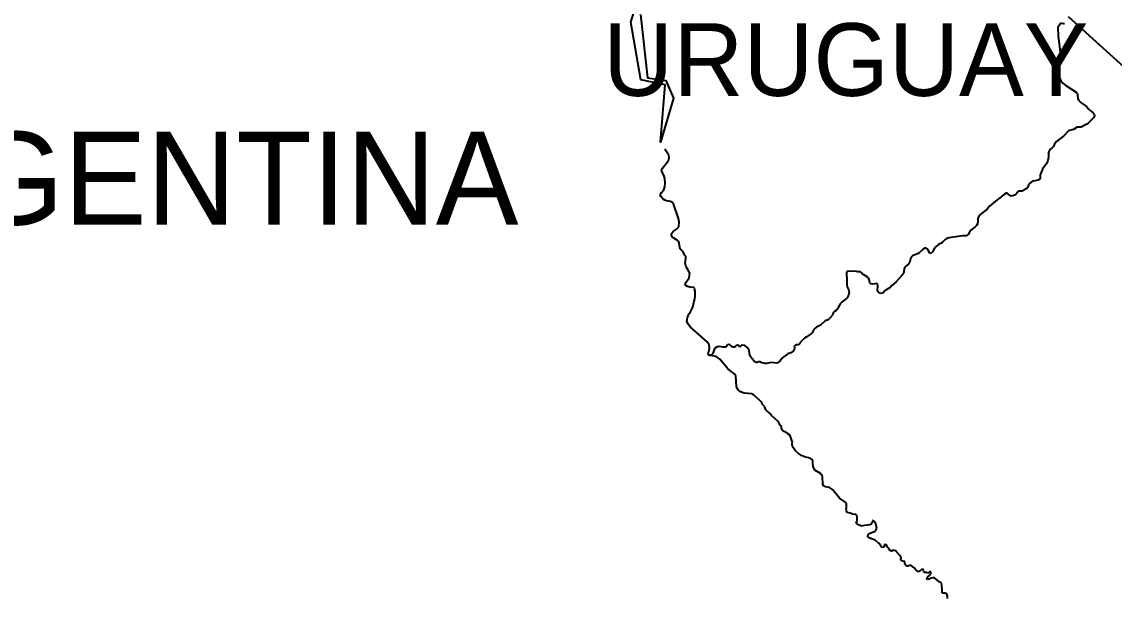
# Model space of a CAD drawing. Header units: metres. Extents: x 0 to 1325, y -1 to 773.
# Drawn here: x 420.73 to 467.87, y 490.56 to 515.33 of the extents above; entities that cross this region are included whole.
import ezdxf
from ezdxf.enums import TextEntityAlignment as Align

# ---------------------------------------------------------------- set-up
doc = ezdxf.new("R2010")
doc.units = ezdxf.units.M

msp = doc.modelspace()

# ---------------------------------------------------------------- linework, layer by layer
at = {"layer": 'CUT'}
for points in [[(447.43, 515.648), (447.73, 512.918), (448.52, 512.808), (448.85, 512.048), (448.29, 510.148), (448.49, 512.618), (447.44, 512.838), (447.01, 515.318), (447.63, 517.318)], [(468.74, 512.978), (465.9, 515.558)]]:
    msp.add_lwpolyline(points, dxfattribs=at)
at = {"layer": 'SCORE'}
for points in [[(465.55, 515.258), (465.44, 515.088)], [(465.62, 515.258), (465.55, 515.258)], [(465.69, 515.248), (465.62, 515.258)], [(465.72, 515.248), (465.69, 515.248)], [(465.44, 515.088), (465.45, 514.718)], [(465.45, 514.718), (465.54, 514.038)], [(465.54, 514.038), (465.46, 513.418)], [(465.46, 513.418), (465.45, 513.118)], [(465.45, 513.118), (465.51, 512.928)], [(465.51, 512.928), (465.55, 512.818)], [(465.55, 512.818), (465.65, 512.688)], [(465.65, 512.688), (465.78, 512.588)], [(465.78, 512.588), (466.23, 512.308)], [(466.23, 512.308), (466.27, 512.258)], [(466.27, 512.258), (466.29, 512.188)], [(466.29, 512.188), (466.3, 512.028)], [(466.3, 512.028), (466.33, 511.958)], [(466.33, 511.958), (466.43, 511.858)], [(466.43, 511.858), (466.68, 511.688)], [(466.68, 511.688), (466.76, 511.588)], [(466.76, 511.588), (466.83, 511.508)], [(466.83, 511.508), (466.96, 511.408)], [(466.75, 510.968), (466.69, 510.928)], [(466.99, 511.208), (466.75, 510.968)], [(466.96, 511.408), (467.01, 511.348)], [(467.02, 511.278), (466.99, 511.208)], [(467.01, 511.348), (467.02, 511.278)], [(465.9, 510.628), (465.68, 510.398)], [(466.11, 510.688), (465.9, 510.628)], [(466.27, 510.788), (466.11, 510.688)], [(466.33, 510.798), (466.27, 510.788)], [(466.45, 510.798), (466.33, 510.798)], [(466.57, 510.868), (466.45, 510.798)], [(466.69, 510.928), (466.57, 510.868)], [(465.29, 510.058), (465.23, 509.948)], [(465.36, 510.158), (465.29, 510.058)], [(465.45, 510.238), (465.36, 510.158)], [(465.68, 510.398), (465.45, 510.238)], [(448.65, 509.588), (448.47, 509.838)], [(448.67, 509.468), (448.65, 509.588)], [(465.04, 509.698), (465.03, 509.498)], [(465.06, 509.768), (465.04, 509.698)], [(465.09, 509.828), (465.06, 509.768)], [(465.19, 509.908), (465.09, 509.828)], [(465.23, 509.948), (465.19, 509.908)], [(448.38, 509.028), (448.63, 509.348)], [(448.63, 509.348), (448.67, 509.468)], [(464.96, 509.238), (464.78, 508.978)], [(465.01, 509.358), (464.96, 509.238)], [(465.03, 509.498), (465.01, 509.358)], [(448.34, 508.938), (448.38, 509.028)], [(448.36, 508.858), (448.34, 508.938)], [(448.44, 508.728), (448.36, 508.858)], [(448.48, 508.578), (448.44, 508.728)], [(464.78, 508.978), (464.67, 508.738)], [(464.67, 508.738), (464.67, 508.598)], [(448.44, 508.088), (448.48, 508.218)], [(448.49, 508.388), (448.48, 508.578)], [(448.48, 508.218), (448.49, 508.388)], [(464.1, 508.148), (463.99, 508.088)], [(464.14, 508.198), (464.1, 508.148)], [(464.16, 508.238), (464.14, 508.198)], [(464.19, 508.328), (464.16, 508.278)], [(464.16, 508.278), (464.16, 508.238)], [(464.22, 508.368), (464.19, 508.328)], [(464.27, 508.408), (464.22, 508.368)], [(464.37, 508.468), (464.27, 508.408)], [(464.59, 508.508), (464.37, 508.468)], [(464.64, 508.538), (464.59, 508.508)], [(464.67, 508.598), (464.64, 508.538)], [(448.28, 507.878), (448.33, 507.968)], [(448.31, 507.798), (448.28, 507.878)], [(448.41, 507.688), (448.31, 507.798)], [(448.33, 507.968), (448.44, 508.088)], [(448.47, 507.648), (448.41, 507.688)], [(462.94, 507.738), (462.74, 507.598)], [(463.13, 507.898), (462.94, 507.738)], [(463.21, 507.948), (463.13, 507.898)], [(463.25, 507.948), (463.21, 507.948)], [(463.29, 507.908), (463.25, 507.948)], [(463.36, 507.848), (463.29, 507.908)], [(463.42, 507.818), (463.36, 507.848)], [(463.5, 507.828), (463.42, 507.818)], [(463.57, 507.858), (463.5, 507.828)], [(463.63, 507.898), (463.57, 507.858)], [(463.65, 507.928), (463.63, 507.898)], [(463.68, 507.988), (463.65, 507.928)], [(463.72, 508.018), (463.68, 507.988)], [(463.75, 508.028), (463.72, 508.018)], [(463.88, 508.038), (463.75, 508.028)], [(463.94, 508.058), (463.88, 508.038)], [(463.99, 508.088), (463.94, 508.058)], [(448.55, 507.618), (448.47, 507.648)], [(448.72, 507.588), (448.55, 507.618)], [(448.81, 507.548), (448.72, 507.588)], [(448.85, 507.488), (448.81, 507.548)], [(449.07, 506.858), (448.85, 507.488)], [(462.38, 507.258), (462.26, 507.158)], [(462.49, 507.378), (462.38, 507.258)], [(462.74, 507.598), (462.49, 507.378)], [(449.1, 506.688), (449.07, 506.858)], [(462.03, 506.948), (461.99, 506.858)], [(461.99, 506.858), (461.99, 506.698)], [(462.04, 506.978), (462.03, 506.948)], [(462.14, 507.068), (462.04, 506.978)], [(462.26, 507.158), (462.14, 507.068)], [(448.75, 506.178), (448.84, 506.288)], [(448.84, 506.288), (448.88, 506.318)], [(448.88, 506.318), (448.98, 506.388)], [(448.98, 506.388), (449.08, 506.498)], [(449.08, 506.498), (449.1, 506.688)], [(461.64, 506.288), (461.57, 506.168)], [(461.68, 506.348), (461.64, 506.288)], [(461.87, 506.498), (461.68, 506.348)], [(461.93, 506.548), (461.87, 506.498)], [(461.97, 506.618), (461.93, 506.548)], [(461.99, 506.698), (461.97, 506.618)], [(448.8, 506.058), (448.75, 506.178)], [(448.87, 505.998), (448.8, 506.058)], [(449.01, 505.918), (448.87, 505.998)], [(449.06, 505.868), (449.01, 505.918)], [(449.1, 505.798), (449.06, 505.868)], [(449.12, 505.608), (449.1, 505.798)], [(460.44, 505.798), (460.29, 505.738)], [(460.48, 505.848), (460.44, 505.798)], [(460.53, 505.898), (460.48, 505.848)], [(460.57, 505.948), (460.53, 505.898)], [(460.62, 505.978), (460.57, 505.948)], [(460.73, 506.018), (460.62, 505.978)], [(461.34, 506.098), (460.73, 506.018)], [(461.47, 506.098), (461.34, 506.098)], [(461.52, 506.118), (461.47, 506.098)], [(461.57, 506.168), (461.52, 506.118)], [(449.15, 505.528), (449.12, 505.608)], [(449.18, 505.498), (449.15, 505.528)], [(449.24, 505.458), (449.18, 505.498)], [(449.26, 505.428), (449.24, 505.458)], [(449.34, 505.278), (449.26, 505.428)], [(459.38, 505.328), (459.23, 505.278)], [(459.45, 505.368), (459.38, 505.328)], [(459.62, 505.528), (459.45, 505.368)], [(459.69, 505.568), (459.62, 505.528)], [(459.75, 505.578), (459.69, 505.568)], [(459.8, 505.548), (459.75, 505.578)], [(459.84, 505.488), (459.8, 505.548)], [(459.91, 505.358), (459.84, 505.488)], [(459.96, 505.338), (459.91, 505.358)], [(460.03, 505.418), (459.96, 505.338)], [(460.09, 505.518), (460.03, 505.418)], [(460.18, 505.638), (460.09, 505.518)], [(460.29, 505.738), (460.18, 505.638)], [(449.38, 505.228), (449.34, 505.278)], [(449.35, 504.938), (449.38, 505.118)], [(449.4, 504.768), (449.35, 504.938)], [(449.38, 505.118), (449.38, 505.228)], [(458.99, 504.878), (458.87, 504.798)], [(459.03, 504.938), (458.99, 504.878)], [(459.08, 505.108), (459.03, 504.938)], [(459.11, 505.178), (459.08, 505.108)], [(459.17, 505.248), (459.11, 505.178)], [(459.23, 505.278), (459.17, 505.248)], [(449.49, 504.628), (449.4, 504.768)], [(449.56, 504.488), (449.49, 504.628)], [(449.53, 504.298), (449.56, 504.488)], [(456.33, 504.548), (456.31, 504.518)], [(456.31, 504.518), (456.31, 504.438)], [(456.31, 504.438), (456.33, 504.248)], [(456.35, 504.578), (456.33, 504.548)], [(456.44, 504.568), (456.35, 504.578)], [(456.69, 504.588), (456.44, 504.568)], [(456.8, 504.558), (456.69, 504.588)], [(456.89, 504.558), (456.8, 504.558)], [(456.92, 504.548), (456.89, 504.558)], [(456.95, 504.528), (456.92, 504.548)], [(456.97, 504.508), (456.95, 504.528)], [(456.98, 504.488), (456.97, 504.508)], [(457.01, 504.458), (456.98, 504.488)], [(457.06, 504.428), (457.01, 504.458)], [(457.21, 504.338), (457.06, 504.428)], [(458.71, 504.398), (458.44, 504.108)], [(458.77, 504.478), (458.71, 504.398)], [(458.79, 504.548), (458.77, 504.478)], [(458.8, 504.688), (458.79, 504.548)], [(458.83, 504.758), (458.8, 504.688)], [(458.87, 504.798), (458.83, 504.758)], [(449.35, 504.038), (449.38, 504.088)], [(449.38, 503.968), (449.35, 504.038)], [(449.38, 504.088), (449.53, 504.298)], [(449.45, 503.918), (449.38, 503.968)], [(449.61, 503.878), (449.45, 503.918)], [(456.33, 504.248), (456.33, 503.988)], [(456.33, 503.988), (456.35, 503.898)], [(456.35, 503.898), (456.41, 503.788)], [(457.26, 504.288), (457.21, 504.338)], [(457.29, 504.218), (457.26, 504.288)], [(457.33, 504.078), (457.29, 504.218)], [(457.38, 504.028), (457.33, 504.078)], [(457.45, 504.018), (457.38, 504.028)], [(457.54, 504.038), (457.45, 504.018)], [(457.62, 504.048), (457.54, 504.038)], [(457.67, 504.008), (457.62, 504.048)], [(457.66, 503.758), (457.67, 503.928)], [(457.67, 503.928), (457.67, 504.008)], [(458.27, 503.968), (458.19, 503.868)], [(458.44, 504.108), (458.27, 503.968)], [(449.69, 503.888), (449.61, 503.878)], [(449.74, 503.878), (449.69, 503.888)], [(449.76, 503.818), (449.74, 503.878)], [(449.78, 503.718), (449.76, 503.818)], [(449.77, 503.408), (449.78, 503.508)], [(449.78, 503.678), (449.78, 503.718)], [(449.78, 503.508), (449.78, 503.678)], [(456.35, 503.428), (456.11, 503.248)], [(456.41, 503.548), (456.35, 503.428)], [(456.41, 503.788), (456.43, 503.668)], [(456.43, 503.668), (456.41, 503.548)], [(457.68, 503.688), (457.66, 503.758)], [(457.74, 503.628), (457.68, 503.688)], [(457.81, 503.618), (457.74, 503.628)], [(457.89, 503.638), (457.81, 503.618)], [(457.99, 503.748), (457.89, 503.638)], [(458.13, 503.828), (457.99, 503.748)], [(458.19, 503.868), (458.13, 503.828)], [(449.59, 502.828), (449.67, 502.998)], [(449.67, 502.998), (449.7, 503.088)], [(449.7, 503.088), (449.73, 503.228)], [(449.73, 503.228), (449.76, 503.328)], [(449.76, 503.328), (449.77, 503.408)], [(455.93, 502.958), (455.9, 502.918)], [(456.05, 503.178), (455.93, 502.958)], [(456.11, 503.248), (456.05, 503.178)], [(449.43, 502.428), (449.45, 502.588)], [(449.45, 502.588), (449.53, 502.748)], [(449.53, 502.748), (449.59, 502.828)], [(455.52, 502.488), (455.4, 502.438)], [(455.6, 502.558), (455.52, 502.488)], [(455.71, 502.688), (455.6, 502.558)], [(455.73, 502.738), (455.71, 502.688)], [(455.74, 502.778), (455.73, 502.738)], [(455.76, 502.818), (455.74, 502.778)], [(455.8, 502.848), (455.76, 502.818)], [(455.87, 502.888), (455.8, 502.848)], [(455.9, 502.918), (455.87, 502.888)], [(449.48, 502.288), (449.43, 502.428)], [(449.58, 502.168), (449.48, 502.288)], [(450.31, 501.538), (449.58, 502.168)], [(454.91, 502.058), (454.83, 501.918)], [(454.97, 502.128), (454.91, 502.058)], [(455.02, 502.168), (454.97, 502.128)], [(455.19, 502.258), (455.02, 502.168)], [(455.4, 502.438), (455.19, 502.258)], [(450.39, 501.408), (450.31, 501.538)], [(454.46, 501.648), (454.32, 501.498)], [(454.51, 501.688), (454.46, 501.648)], [(454.57, 501.738), (454.51, 501.688)], [(454.76, 501.858), (454.57, 501.738)], [(454.83, 501.918), (454.76, 501.858)], [(450.34, 500.988), (450.36, 501.078)], [(450.36, 501.078), (450.41, 501.248)], [(450.41, 501.248), (450.39, 501.408)], [(450.62, 501.238), (450.55, 501.028)], [(450.74, 501.318), (450.62, 501.238)], [(450.83, 501.328), (450.74, 501.318)], [(450.99, 501.298), (450.83, 501.328)], [(451.08, 501.298), (450.99, 501.298)], [(451.13, 501.318), (451.08, 501.298)], [(451.18, 501.398), (451.13, 501.318)], [(451.24, 501.418), (451.18, 501.398)], [(451.28, 501.398), (451.24, 501.418)], [(451.36, 501.328), (451.28, 501.398)], [(451.41, 501.308), (451.36, 501.328)], [(451.48, 501.308), (451.41, 501.308)], [(451.52, 501.338), (451.48, 501.308)], [(451.56, 501.368), (451.52, 501.338)], [(451.62, 501.388), (451.56, 501.368)], [(451.65, 501.378), (451.62, 501.388)], [(451.69, 501.328), (451.65, 501.378)], [(451.71, 501.318), (451.69, 501.328)], [(451.74, 501.328), (451.71, 501.318)], [(451.79, 501.378), (451.74, 501.328)], [(451.81, 501.388), (451.79, 501.378)], [(451.93, 501.368), (451.81, 501.388)], [(452.03, 501.288), (451.93, 501.368)], [(452.11, 501.178), (452.03, 501.288)], [(452.13, 501.048), (452.11, 501.178)], [(453.97, 501.098), (453.91, 501.058)], [(454.03, 501.148), (453.97, 501.098)], [(454.06, 501.208), (454.03, 501.148)], [(454.07, 501.358), (454.06, 501.328)], [(454.06, 501.328), (454.07, 501.288)], [(454.07, 501.288), (454.06, 501.208)], [(454.12, 501.388), (454.07, 501.358)], [(454.16, 501.398), (454.12, 501.388)], [(454.2, 501.398), (454.16, 501.398)], [(454.23, 501.408), (454.2, 501.398)], [(454.27, 501.428), (454.23, 501.408)], [(454.29, 501.448), (454.27, 501.428)], [(454.32, 501.498), (454.29, 501.448)], [(450.37, 500.948), (450.34, 500.988)], [(450.34, 500.988), (450.49, 500.978)], [(450.46, 500.948), (450.37, 500.948)], [(450.49, 500.978), (450.46, 500.948)], [(450.62, 500.918), (450.46, 500.948)], [(450.55, 501.028), (450.49, 500.978)], [(450.69, 500.898), (450.62, 500.918)], [(450.85, 500.788), (450.69, 500.898)], [(451.19, 500.368), (450.85, 500.788)], [(452.15, 500.948), (452.13, 501.048)], [(452.23, 500.818), (452.15, 500.948)], [(452.33, 500.698), (452.23, 500.818)], [(452.42, 500.638), (452.33, 500.698)], [(452.46, 500.638), (452.42, 500.638)], [(452.53, 500.668), (452.46, 500.638)], [(452.57, 500.668), (452.53, 500.668)], [(452.64, 500.638), (452.57, 500.668)], [(452.67, 500.628), (452.64, 500.638)], [(452.8, 500.598), (452.67, 500.628)], [(452.88, 500.598), (452.8, 500.598)], [(453.05, 500.648), (452.88, 500.598)], [(453.19, 500.628), (453.05, 500.648)], [(453.33, 500.618), (453.19, 500.628)], [(453.46, 500.708), (453.33, 500.618)], [(453.53, 500.818), (453.46, 500.708)], [(453.57, 500.858), (453.53, 500.818)], [(453.79, 501.008), (453.57, 500.858)], [(453.91, 501.058), (453.79, 501.008)], [(451.51, 500.128), (451.19, 500.368)], [(451.54, 500.068), (451.51, 500.128)], [(451.57, 499.598), (451.54, 500.068)], [(451.64, 499.468), (451.57, 499.598)], [(451.74, 499.378), (451.64, 499.468)], [(451.9, 499.318), (451.74, 499.378)], [(452.06, 499.298), (451.9, 499.318)], [(452.22, 499.288), (452.06, 499.298)], [(452.29, 499.268), (452.22, 499.288)], [(452.36, 499.208), (452.29, 499.268)], [(452.63, 498.938), (452.36, 499.208)], [(452.66, 498.898), (452.63, 498.938)], [(452.68, 498.848), (452.66, 498.898)], [(452.78, 498.738), (452.68, 498.848)], [(452.83, 498.598), (452.78, 498.738)], [(452.89, 498.548), (452.83, 498.598)], [(453.03, 498.428), (452.89, 498.548)], [(453.06, 498.398), (453.03, 498.428)], [(453.09, 498.338), (453.06, 498.398)], [(453.37, 498.098), (453.09, 498.338)], [(453.39, 498.068), (453.37, 498.098)], [(453.4, 498.028), (453.39, 498.068)], [(453.42, 497.978), (453.4, 498.028)], [(453.45, 497.928), (453.42, 497.978)], [(453.51, 497.898), (453.45, 497.928)], [(453.51, 497.858), (453.51, 497.898)], [(453.51, 497.818), (453.51, 497.858)], [(453.52, 497.778), (453.51, 497.818)], [(453.53, 497.738), (453.52, 497.778)], [(453.56, 497.708), (453.53, 497.738)], [(453.58, 497.688), (453.56, 497.708)], [(453.62, 497.668), (453.58, 497.688)], [(453.75, 497.598), (453.62, 497.668)], [(453.79, 497.568), (453.75, 497.598)], [(453.85, 497.518), (453.79, 497.568)], [(453.9, 497.448), (453.85, 497.518)], [(453.96, 497.278), (453.9, 497.448)], [(453.99, 497.198), (453.96, 497.278)], [(453.97, 497.148), (453.99, 497.198)], [(453.97, 497.088), (453.97, 497.148)], [(453.99, 497.028), (453.97, 497.088)], [(454.02, 496.978), (453.99, 497.028)], [(454.12, 496.838), (454.02, 496.978)], [(454.24, 496.718), (454.12, 496.838)], [(454.37, 496.628), (454.24, 496.718)], [(454.5, 496.568), (454.37, 496.628)], [(454.75, 496.508), (454.5, 496.568)], [(454.81, 496.468), (454.75, 496.508)], [(454.86, 496.398), (454.81, 496.468)], [(454.87, 496.318), (454.86, 496.398)], [(454.88, 496.158), (454.87, 496.318)], [(454.95, 495.998), (454.88, 496.158)], [(455.2, 495.858), (454.95, 495.998)], [(455.28, 495.718), (455.2, 495.858)], [(455.3, 495.378), (455.28, 495.718)], [(455.34, 495.308), (455.3, 495.378)], [(455.41, 495.278), (455.34, 495.308)], [(455.58, 495.248), (455.41, 495.278)], [(455.71, 495.168), (455.58, 495.248)], [(456.01, 494.788), (455.71, 495.168)], [(456.24, 494.628), (456.01, 494.788)], [(456.31, 494.538), (456.24, 494.628)], [(456.31, 494.378), (456.31, 494.538)], [(456.3, 494.308), (456.31, 494.378)], [(456.31, 494.238), (456.3, 494.308)], [(456.35, 494.178), (456.31, 494.238)], [(456.47, 494.148), (456.35, 494.178)], [(456.57, 494.098), (456.47, 494.148)], [(456.69, 494.088), (456.57, 494.098)], [(456.72, 494.078), (456.69, 494.088)], [(456.75, 494.058), (456.72, 494.078)], [(456.76, 494.038), (456.75, 494.058)], [(456.77, 494.008), (456.76, 494.038)], [(456.77, 493.818), (456.77, 494.008)], [(456.74, 493.708), (456.76, 493.788)], [(456.8, 493.648), (456.74, 493.708)], [(456.76, 493.788), (456.77, 493.818)], [(456.97, 493.578), (456.8, 493.648)], [(457.08, 493.608), (456.97, 493.578)], [(457.23, 493.628), (457.08, 493.608)], [(457.37, 493.658), (457.23, 493.628)], [(457.42, 493.728), (457.37, 493.658)], [(457.44, 493.808), (457.42, 493.728)], [(457.47, 493.828), (457.44, 493.808)], [(457.51, 493.798), (457.47, 493.828)], [(457.55, 493.748), (457.51, 493.798)], [(457.58, 493.688), (457.55, 493.748)], [(457.63, 493.498), (457.58, 493.688)], [(457.23, 493.128), (457.25, 493.228)], [(457.32, 493.058), (457.23, 493.128)], [(457.25, 493.228), (457.29, 493.258)], [(457.29, 493.258), (457.44, 493.318)], [(457.55, 492.978), (457.32, 493.058)], [(457.44, 493.318), (457.49, 493.338)], [(457.49, 493.338), (457.54, 493.358)], [(457.54, 493.358), (457.58, 493.398)], [(457.58, 493.398), (457.63, 493.498)], [(457.71, 492.838), (457.55, 492.978)], [(457.74, 492.818), (457.71, 492.838)], [(457.77, 492.778), (457.74, 492.818)], [(457.78, 492.778), (457.77, 492.778)], [(457.8, 492.718), (457.78, 492.778)], [(457.84, 492.668), (457.8, 492.718)], [(457.93, 492.678), (457.84, 492.668)], [(457.94, 492.708), (457.93, 492.678)], [(457.95, 492.778), (457.94, 492.738)], [(457.94, 492.738), (457.94, 492.708)], [(457.99, 492.788), (457.95, 492.778)], [(458.03, 492.778), (457.99, 492.788)], [(458.05, 492.758), (458.03, 492.778)], [(458.05, 492.728), (458.05, 492.758)], [(458.07, 492.698), (458.05, 492.728)], [(458.09, 492.678), (458.07, 492.698)], [(458.14, 492.638), (458.09, 492.678)], [(458.15, 492.628), (458.14, 492.638)], [(458.19, 492.538), (458.15, 492.628)], [(458.21, 492.518), (458.19, 492.538)], [(458.26, 492.498), (458.21, 492.518)], [(458.28, 492.508), (458.26, 492.498)], [(458.29, 492.528), (458.28, 492.508)], [(458.32, 492.548), (458.29, 492.528)], [(458.36, 492.538), (458.32, 492.548)], [(458.45, 492.518), (458.36, 492.538)], [(458.47, 492.478), (458.45, 492.518)], [(458.63, 492.298), (458.47, 492.478)], [(458.66, 492.258), (458.63, 492.298)], [(458.67, 492.238), (458.66, 492.258)], [(458.66, 492.148), (458.67, 492.238)], [(458.67, 492.118), (458.66, 492.148)], [(458.68, 492.098), (458.67, 492.118)], [(458.71, 492.088), (458.68, 492.098)], [(458.75, 492.078), (458.71, 492.088)], [(458.83, 492.058), (458.75, 492.078)], [(458.84, 491.988), (458.83, 492.058)], [(458.86, 491.918), (458.84, 491.988)], [(458.91, 491.858), (458.86, 491.918)], [(458.96, 491.858), (458.91, 491.858)], [(459.04, 491.888), (458.96, 491.858)], [(459.08, 491.888), (459.04, 491.888)], [(459.11, 491.878), (459.08, 491.888)], [(459.24, 491.778), (459.11, 491.878)], [(459.29, 491.708), (459.24, 491.778)], [(459.34, 491.648), (459.29, 491.708)], [(459.42, 491.618), (459.34, 491.648)], [(459.48, 491.638), (459.42, 491.618)], [(459.56, 491.708), (459.48, 491.638)], [(459.63, 491.728), (459.56, 491.708)], [(459.66, 491.618), (459.63, 491.728)], [(459.67, 491.588), (459.66, 491.618)], [(459.7, 491.578), (459.67, 491.588)], [(459.78, 491.578), (459.7, 491.578)], [(459.77, 491.318), (459.81, 491.378)], [(459.83, 491.288), (459.77, 491.318)], [(459.82, 491.558), (459.78, 491.578)], [(459.81, 491.378), (459.92, 491.478)], [(459.9, 491.608), (459.82, 491.558)], [(459.91, 491.308), (459.83, 491.288)], [(459.96, 491.608), (459.9, 491.608)], [(459.97, 491.338), (459.91, 491.308)], [(459.92, 491.478), (459.97, 491.568)], [(459.97, 491.568), (459.96, 491.608)], [(460.04, 491.358), (459.97, 491.338)], [(460.12, 491.348), (460.04, 491.358)], [(460.32, 491.178), (460.12, 491.348)], [(460.39, 491.158), (460.32, 491.178)], [(460.41, 491.118), (460.39, 491.158)], [(460.43, 491.028), (460.41, 491.118)], [(460.45, 490.848), (460.43, 491.028)], [(460.44, 490.708), (460.45, 490.848)], [(460.48, 490.688), (460.44, 490.708)], [(460.56, 490.688), (460.48, 490.688)], [(460.64, 490.658), (460.56, 490.688)], [(460.67, 490.568), (460.64, 490.658)], [(460.68, 490.468), (460.67, 490.568)]]:
    msp.add_lwpolyline(points, dxfattribs=at)

# ---------------------------------------------------------------- texts
at = {"layer": 'ENGRAVE'}
for s, height, p in [('URUGUAY', 3.132, (456.289, 512.143)), ('ARGENTINA', 4, (426.56, 506.591))]:
    msp.add_text(s, height=height, dxfattribs=at).set_placement(p, align=Align.CENTER)

doc.saveas('drawing.dxf')
